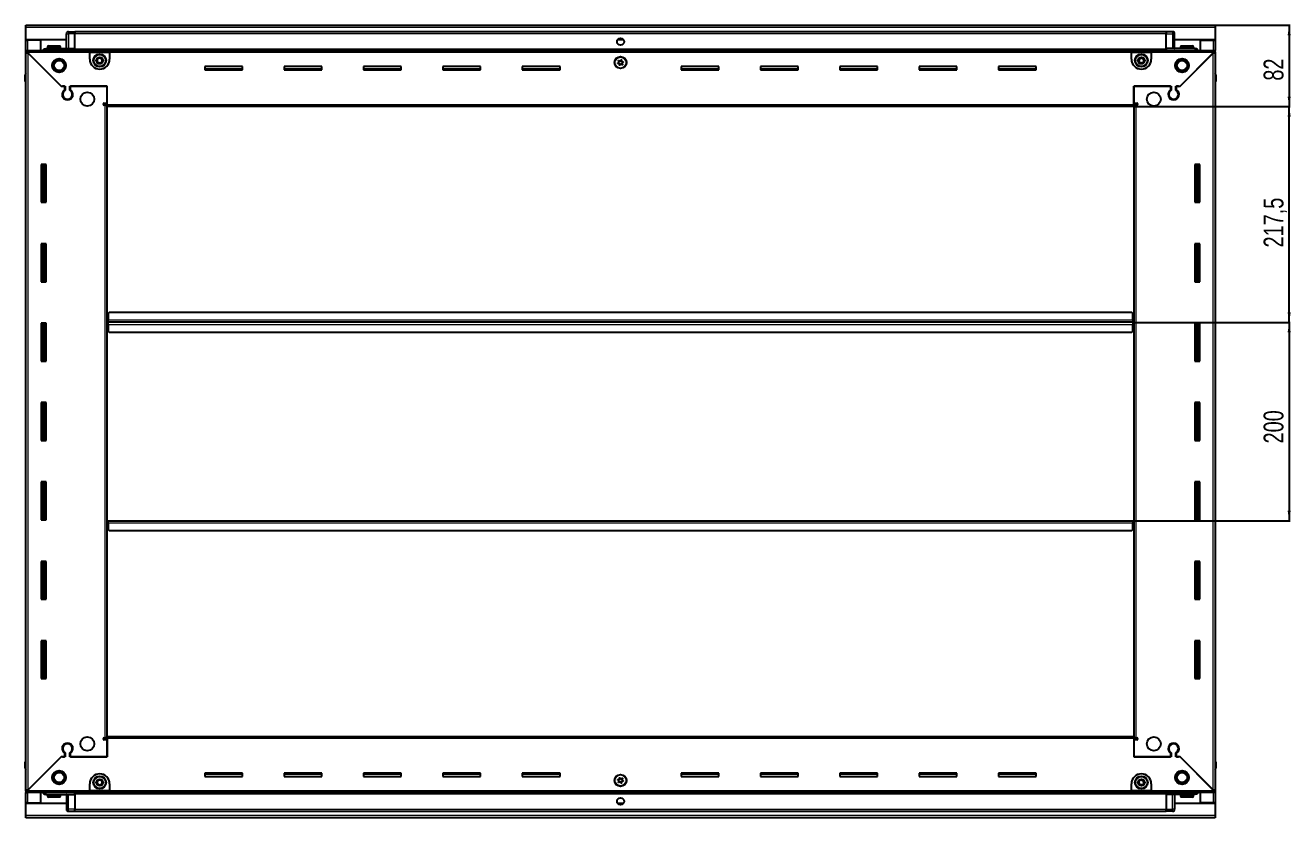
# Model space of a CAD drawing. Header units: millimetres. Extents: x 1319 to 5624, y -838 to 1781.
# Drawn here: x 4349 to 5624, y 777 to 1576 of the extents above; entities that cross this region are included whole.
import ezdxf

# ---------------------------------------------------------------- set-up
doc = ezdxf.new("R2010")
doc.units = ezdxf.units.MM
doc.layers.add('FORMAT', color=7, linetype='Continuous')
doc.styles.add('SLDTEXTSTYLE0', font='TXT', dxfattribs={"width": 0.75})
doc.dimstyles.new('SLDDIMSTYLE0', dxfattribs={"dimtxt": 20, "dimasz": 10, "dimexe": 0, "dimexo": 0.0625, "dimgap": 5, "dimtad": 2, "dimdec": 1, "dimrnd": 1e-09, "dimzin": 12, "dimdsep": 46, "dimtxsty": 'SLDTEXTSTYLE0', "dimsah": 1, "dimcen": 0.09, "dimadec": 0, "dimazin": 3, "dimtfac": 1, "dimtofl": 0, "dimtmove": 0, "dimatfit": 3, "dimfxl": 0, "dimfrac": 2, "dimtolj": 1, "dimtzin": 12, "dimarcsym": 0})

# ---------------------------------------------------------------- blocks, each defined once
blk = doc.blocks.new('_D_6')
at = {"layer": 'FORMAT'}
for p, q in [((5548.1, 1575.8), (5623.6, 1575.8)), ((5622.6, 1575.8), (5622.6, 1493.8)), ((5466.1, 1493.8), (5623.6, 1493.8))]:
    blk.add_line(p, q, dxfattribs=at)
for points in [[(5622.6, 1575.8), (5621, 1565.8), (5624.1, 1565.8)], [(5622.6, 1493.8), (5624.1, 1503.8), (5621, 1503.8)]]:
    blk.add_solid(points, dxfattribs=at)
at = {"layer": 'FORMAT', "insert": (5596.8, 1520), "char_height": 20, "attachment_point": 1, "rotation": 90, "style": 'SLDTEXTSTYLE0'}
blk.add_mtext('82', dxfattribs=at)
blk = doc.blocks.new('_D_7')
at = {"layer": 'FORMAT'}
for p, q in [((5466.1, 1493.8), (5623.6, 1493.8)), ((5622.6, 1276.3), (5622.6, 1493.8)), ((5465.1, 1276.3), (5623.6, 1276.3))]:
    blk.add_line(p, q, dxfattribs=at)
for points in [[(5622.6, 1493.8), (5621, 1483.8), (5624.1, 1483.8)], [(5622.6, 1276.3), (5624.1, 1286.3), (5621, 1286.3)]]:
    blk.add_solid(points, dxfattribs=at)
at = {"layer": 'FORMAT', "insert": (5596.8, 1351.8), "char_height": 20, "attachment_point": 1, "rotation": 90, "style": 'SLDTEXTSTYLE0'}
blk.add_mtext('217,5', dxfattribs=at)
blk = doc.blocks.new('_D_8')
at = {"layer": 'FORMAT'}
for p, q in [((5465.1, 1276.3), (5623.6, 1276.3)), ((5622.6, 1276.3), (5622.6, 1076.3)), ((5465.1, 1076.3), (5623.6, 1076.3))]:
    blk.add_line(p, q, dxfattribs=at)
for points in [[(5622.6, 1276.3), (5621, 1266.3), (5624.1, 1266.3)], [(5622.6, 1076.3), (5624.1, 1086.3), (5621, 1086.3)]]:
    blk.add_solid(points, dxfattribs=at)
at = {"layer": 'FORMAT', "insert": (5596.8, 1154.2), "char_height": 20, "attachment_point": 1, "rotation": 90, "style": 'SLDTEXTSTYLE0'}
blk.add_mtext('200', dxfattribs=at)

msp = doc.modelspace()

# ---------------------------------------------------------------- linework, layer by layer
at = {"color": 7, "linetype": 'Continuous', "lineweight": 25}
for p, q in [((4349.06, 1575.82), (5548.06, 1575.82)), ((4349.06, 1573.72), (4349.06, 1575.82)), ((4349.06, 1561.32), (4349.06, 1573.72)), ((4392.06, 1569.32), (4398.56, 1569.32)), ((4392.06, 1569.32), (4398.56, 1569.32)), ((4398.56, 1569.32), (4398.56, 1569.32)), ((4398.56, 1569.32), (4398.56, 1569.32)), ((4398.56, 1569.32), (4398.56, 1567.32)), ((5498.56, 1569.17), (4398.56, 1569.17)), ((5498.56, 1569.32), (5498.56, 1569.32)), ((5505.06, 1569.32), (5498.56, 1569.32)), ((5505.06, 1569.32), (5498.56, 1569.32)), ((5498.56, 1569.32), (5498.56, 1567.32)), ((5548.06, 1575.82), (5548.06, 1573.72)), ((5548.06, 1573.72), (5548.06, 1561.32)), ((4390.06, 1561.32), (4349.06, 1561.32)), ((4349.06, 1560.82), (4349.06, 1561.32)), ((4349.06, 1550.57), (4349.06, 1560.82)), ((4349.06, 1560.82), (4351.16, 1560.82)), ((4350.56, 1560.82), (4350.56, 1561.32)), ((4364.06, 1560.82), (4351.16, 1560.82)), ((4364.06, 1550.57), (4364.06, 1560.82)), ((4390.06, 1552.32), (4390.06, 1567.32)), ((4390.74, 1568.82), (4390.74, 1568.82)), ((4398.56, 1552.32), (4398.56, 1567.32)), ((4951.43, 1561.32), (4945.69, 1561.32)), ((5498.56, 1552.32), (5498.56, 1567.32)), ((5507.06, 1567.32), (5507.06, 1567.32)), ((5507.06, 1552.32), (5507.06, 1567.32)), ((5548.06, 1561.32), (5507.06, 1561.32)), ((5533.06, 1550.57), (5533.06, 1560.82)), ((5533.06, 1560.82), (5545.96, 1560.82)), ((5545.96, 1560.82), (5548.06, 1560.82)), ((5546.56, 1560.82), (5546.56, 1561.32)), ((5548.06, 1560.82), (5548.06, 1561.32)), ((5548.06, 1560.82), (5548.06, 1550.57)), ((4349.06, 1549.07), (4349.06, 1550.57)), ((4349.06, 1550.57), (4350.06, 1550.57)), ((4349.06, 1548.57), (4349.06, 1549.07)), ((4349.06, 1549.07), (4350.06, 1549.07)), ((4349.06, 804.07), (4349.06, 1548.57)), ((4350.56, 1548.57), (4349.06, 1548.57)), ((4350.06, 1550.57), (4413.56, 1550.57)), ((4350.06, 1549.07), (4350.06, 1550.57)), ((4350.66, 1548.47), (4384.56, 1514.57)), ((4385.26, 1513.87), (4351.16, 1547.97)), ((4369.56, 1552.32), (4398.56, 1552.32)), ((4371.06, 1554.22), (4371.06, 1552.32)), ((4371.86, 1555.02), (4383.26, 1555.02)), ((4384.06, 1552.32), (4384.06, 1554.22)), ((4398.48, 1550.57), (4398.56, 1552.29)), ((4398.56, 1552.32), (4398.56, 1551.82)), ((4398.56, 1551.17), (5498.56, 1551.17)), ((4413.56, 1548.47), (4413.56, 1550.57)), ((4413.56, 1550.57), (4433.56, 1550.57)), ((4413.56, 1549.07), (4433.56, 1549.07)), ((4413.56, 1541.57), (4413.56, 1548.47)), ((4433.56, 1550.57), (5463.56, 1550.57)), ((4433.56, 1550.57), (4433.56, 1548.47)), ((4433.56, 1548.47), (4433.56, 1541.57)), ((5463.56, 1548.47), (5463.56, 1550.57)), ((5463.56, 1550.57), (5483.56, 1550.57)), ((5463.56, 1549.07), (5483.56, 1549.07)), ((5463.56, 1541.57), (5463.56, 1548.47)), ((5483.56, 1550.57), (5547.06, 1550.57)), ((5483.56, 1550.57), (5483.56, 1548.47)), ((5483.56, 1548.47), (5483.56, 1541.57)), ((5498.56, 1552.32), (5498.56, 1551.82)), ((5527.56, 1552.32), (5498.56, 1552.32)), ((5498.56, 1552.29), (5498.63, 1550.57)), ((5545.96, 1547.97), (5511.86, 1513.87)), ((5512.56, 1514.57), (5546.46, 1548.47)), ((5513.06, 1554.22), (5513.06, 1552.32)), ((5513.86, 1555.02), (5525.26, 1555.02)), ((5526.06, 1552.32), (5526.06, 1554.22)), ((5546.56, 1548.57), (5548.06, 1548.57)), ((5547.06, 1549.07), (5547.06, 1550.57)), ((5547.06, 1550.57), (5548.06, 1550.57)), ((5547.06, 1549.07), (5548.06, 1549.07)), ((5548.06, 1549.07), (5548.06, 1550.57)), ((5548.06, 1549.07), (5548.06, 1548.57)), ((5548.06, 1548.57), (5548.06, 804.07)), ((4567.56, 1534.32), (4529.56, 1534.32)), ((4529.56, 1534.32), (4529.56, 1530.82)), ((4567.56, 1531.57), (4529.56, 1531.57)), ((4529.56, 1530.82), (4567.56, 1530.82)), ((4567.56, 1530.82), (4567.56, 1534.32)), ((4647.56, 1534.32), (4609.56, 1534.32)), ((4609.56, 1534.32), (4609.56, 1530.82)), ((4647.56, 1531.57), (4609.56, 1531.57)), ((4609.56, 1530.82), (4647.56, 1530.82)), ((4647.56, 1530.82), (4647.56, 1534.32)), ((4727.56, 1534.32), (4689.56, 1534.32)), ((4689.56, 1534.32), (4689.56, 1530.82)), ((4727.56, 1531.57), (4689.56, 1531.57)), ((4689.56, 1530.82), (4727.56, 1530.82)), ((4727.56, 1530.82), (4727.56, 1534.32)), ((4807.56, 1534.32), (4769.56, 1534.32)), ((4769.56, 1534.32), (4769.56, 1530.82)), ((4807.56, 1531.57), (4769.56, 1531.57)), ((4769.56, 1530.82), (4807.56, 1530.82)), ((4807.56, 1530.82), (4807.56, 1534.32)), ((4887.56, 1534.32), (4849.56, 1534.32)), ((4849.56, 1534.32), (4849.56, 1530.82)), ((4887.56, 1531.57), (4849.56, 1531.57)), ((4849.56, 1530.82), (4887.56, 1530.82)), ((4887.56, 1530.82), (4887.56, 1534.32)), ((5047.56, 1534.32), (5009.56, 1534.32)), ((5009.56, 1534.32), (5009.56, 1530.82)), ((5047.56, 1531.57), (5009.56, 1531.57)), ((5009.56, 1530.82), (5047.56, 1530.82)), ((5047.56, 1530.82), (5047.56, 1534.32)), ((5127.56, 1534.32), (5089.56, 1534.32)), ((5089.56, 1534.32), (5089.56, 1530.82)), ((5127.56, 1531.57), (5089.56, 1531.57)), ((5089.56, 1530.82), (5127.56, 1530.82)), ((5127.56, 1530.82), (5127.56, 1534.32)), ((5207.56, 1534.32), (5169.56, 1534.32)), ((5169.56, 1534.32), (5169.56, 1530.82)), ((5207.56, 1531.57), (5169.56, 1531.57)), ((5169.56, 1530.82), (5207.56, 1530.82)), ((5207.56, 1530.82), (5207.56, 1534.32)), ((5287.56, 1534.32), (5249.56, 1534.32)), ((5249.56, 1534.32), (5249.56, 1530.82)), ((5287.56, 1531.57), (5249.56, 1531.57)), ((5249.56, 1530.82), (5287.56, 1530.82)), ((5287.56, 1530.82), (5287.56, 1534.32)), ((5367.56, 1534.32), (5329.56, 1534.32)), ((5329.56, 1534.32), (5329.56, 1530.82)), ((5367.56, 1531.57), (5329.56, 1531.57)), ((5329.56, 1530.82), (5367.56, 1530.82)), ((5367.56, 1530.82), (5367.56, 1534.32)), ((4348.56, 1525.82), (4348.56, 1519.32)), ((4348.56, 1519.32), (4348.56, 1525.82)), ((4348.56, 1519.32), (4348.56, 1519.32)), ((4349.06, 1519.32), (4348.56, 1519.32)), ((4348.71, 1519.32), (4348.71, 833.32)), ((5548.06, 1527.15), (5548.06, 1527.15)), ((5548.06, 1519.32), (5548.56, 1519.32)), ((5548.41, 833.32), (5548.41, 1519.32)), ((5548.56, 1525.82), (5548.56, 1519.32)), ((5548.56, 1519.32), (5548.56, 1525.82)), ((5548.56, 1519.32), (5548.56, 1519.32)), ((5548.56, 1519.32), (5548.56, 1519.32)), ((4384.56, 1514.57), (4388.76, 1514.57)), ((4385.96, 1514.57), (4385.26, 1513.87)), ((4388.06, 1514.57), (4385.96, 1514.57)), ((4388.06, 1514.57), (4388.06, 1510.68)), ((4388.76, 1514.57), (4388.76, 1510.29)), ((4393.36, 1514.57), (4431.06, 1514.57)), ((4393.36, 1510.29), (4393.36, 1514.57)), ((4394.06, 1510.68), (4394.06, 1514.57)), ((4431.06, 1514.57), (4394.06, 1514.57)), ((4431.06, 1495.92), (4431.06, 1514.57)), ((4431.06, 1497.32), (4431.06, 1514.57)), ((5466.06, 1514.57), (5503.76, 1514.57)), ((5466.06, 1495.92), (5466.06, 1514.57)), ((5466.06, 1514.57), (5466.06, 1497.32)), ((5503.06, 1514.57), (5466.06, 1514.57)), ((5503.06, 1514.57), (5503.06, 1510.68)), ((5503.76, 1514.57), (5503.76, 1510.29)), ((5508.36, 1514.57), (5512.56, 1514.57)), ((5508.36, 1510.29), (5508.36, 1514.57)), ((5511.16, 1514.57), (5509.06, 1514.57)), ((5509.06, 1510.68), (5509.06, 1514.57)), ((5511.86, 1513.87), (5511.16, 1514.57)), ((4389.06, 1501.71), (4389.06, 1500.95)), ((4428.21, 1497.32), (4431.06, 1497.32)), ((4428.96, 1495.32), (4428.21, 1495.32)), ((4428.96, 1495.32), (4431.06, 1495.32)), ((4431.06, 1496.32), (4429.06, 1496.32)), ((4429.06, 1496.32), (4429.06, 1495.32)), ((4431.06, 1493.82), (4431.06, 1495.92)), ((5466.06, 1493.82), (4431.06, 1493.82)), ((4431.06, 858.82), (4431.06, 1493.82)), ((5466.06, 1497.32), (5468.91, 1497.32)), ((5468.06, 1496.32), (5466.06, 1496.32)), ((5466.06, 1495.92), (5466.06, 1493.82)), ((5466.06, 1495.32), (5468.16, 1495.32)), ((5466.06, 1493.82), (5466.06, 858.82)), ((5468.06, 1495.32), (5468.06, 1496.32)), ((5468.91, 1495.32), (5468.16, 1495.32)), ((5508.06, 1501.71), (5508.06, 1500.95)), ((4369.56, 1435.32), (4364.56, 1435.32)), ((4364.56, 1435.32), (4364.56, 1397.32)), ((4366.71, 1397.32), (4366.71, 1435.32)), ((4368.5, 1397.32), (4368.5, 1435.32)), ((4368.54, 1397.32), (4368.54, 1435.32)), ((4369.56, 1397.32), (4369.56, 1435.32)), ((5527.56, 1435.32), (5527.56, 1397.32)), ((5532.56, 1435.32), (5527.56, 1435.32)), ((5528.58, 1435.32), (5528.58, 1397.32)), ((5528.62, 1435.32), (5528.62, 1397.32)), ((5530.41, 1435.32), (5530.41, 1397.32)), ((5532.56, 1397.32), (5532.56, 1435.32)), ((4364.56, 1397.32), (4369.56, 1397.32)), ((5527.56, 1397.32), (5532.56, 1397.32)), ((4369.56, 1355.32), (4364.56, 1355.32)), ((4364.56, 1355.32), (4364.56, 1317.32)), ((4366.71, 1317.32), (4366.71, 1355.32)), ((4368.5, 1317.32), (4368.5, 1355.32)), ((4368.54, 1317.32), (4368.54, 1355.32)), ((4369.56, 1317.32), (4369.56, 1355.32)), ((5527.56, 1355.32), (5527.56, 1317.32)), ((5532.56, 1355.32), (5527.56, 1355.32)), ((5528.58, 1355.32), (5528.58, 1317.32)), ((5528.62, 1355.32), (5528.62, 1317.32)), ((5530.41, 1355.32), (5530.41, 1317.32)), ((5532.56, 1317.32), (5532.56, 1355.32)), ((4364.56, 1317.32), (4369.56, 1317.32)), ((5527.56, 1317.32), (5532.56, 1317.32)), ((4431.81, 1276.32), (4431.06, 1276.32)), ((4432.06, 1279.17), (4431.81, 1279.17)), ((4431.81, 1279.17), (4431.81, 1276.32)), ((4431.81, 1276.32), (4431.81, 1273.47)), ((4433.06, 1286.32), (4432.06, 1285.32)), ((4432.06, 1285.32), (4432.06, 1278.42)), ((4432.06, 1276.32), (4432.06, 1278.42)), ((4432.06, 1274.22), (4432.06, 1276.32)), ((5465.06, 1276.32), (4432.06, 1276.32)), ((5464.06, 1286.32), (4433.06, 1286.32)), ((5465.06, 1285.32), (5464.06, 1286.32)), ((5465.06, 1278.42), (5465.06, 1285.32)), ((5465.31, 1279.17), (5465.06, 1279.17)), ((5465.06, 1278.42), (5465.06, 1276.32)), ((5465.06, 1276.32), (5465.06, 1274.22)), ((5465.31, 1276.32), (5465.31, 1279.17)), ((5465.31, 1273.47), (5465.31, 1276.32)), ((5466.06, 1276.32), (5465.31, 1276.32)), ((4369.56, 1275.32), (4364.56, 1275.32)), ((4364.56, 1275.32), (4364.56, 1237.32)), ((4366.71, 1237.32), (4366.71, 1275.32)), ((4368.5, 1237.32), (4368.5, 1275.32)), ((4368.54, 1237.32), (4368.54, 1275.32)), ((4369.56, 1237.32), (4369.56, 1275.32)), ((4431.81, 1273.47), (4432.06, 1273.47)), ((4432.06, 1274.22), (4432.06, 1267.32)), ((4432.06, 1267.32), (4433.06, 1266.32)), ((4433.06, 1266.32), (5464.06, 1266.32)), ((5464.06, 1266.32), (5465.06, 1267.32)), ((5465.06, 1267.32), (5465.06, 1274.22)), ((5465.06, 1273.47), (5465.31, 1273.47)), ((5527.56, 1275.32), (5527.56, 1237.32)), ((5532.56, 1275.32), (5527.56, 1275.32)), ((5528.58, 1275.32), (5528.58, 1237.32)), ((5528.62, 1275.32), (5528.62, 1237.32)), ((5530.41, 1275.32), (5530.41, 1237.32)), ((5532.56, 1237.32), (5532.56, 1275.32)), ((4364.56, 1237.32), (4369.56, 1237.32)), ((5527.56, 1237.32), (5532.56, 1237.32)), ((4369.56, 1195.32), (4364.56, 1195.32)), ((4364.56, 1195.32), (4364.56, 1157.32)), ((4366.71, 1157.32), (4366.71, 1195.32)), ((4368.5, 1157.32), (4368.5, 1195.32)), ((4368.54, 1157.32), (4368.54, 1195.32)), ((4369.56, 1157.32), (4369.56, 1195.32)), ((5527.56, 1195.32), (5527.56, 1157.32)), ((5532.56, 1195.32), (5527.56, 1195.32)), ((5528.58, 1195.32), (5528.58, 1157.32)), ((5528.62, 1195.32), (5528.62, 1157.32)), ((5530.41, 1195.32), (5530.41, 1157.32)), ((5532.56, 1157.32), (5532.56, 1195.32)), ((4364.56, 1157.32), (4369.56, 1157.32)), ((5527.56, 1157.32), (5532.56, 1157.32)), ((4369.56, 1115.32), (4364.56, 1115.32)), ((4364.56, 1115.32), (4364.56, 1077.32)), ((4366.71, 1077.32), (4366.71, 1115.32)), ((4368.5, 1077.32), (4368.5, 1115.32)), ((4368.54, 1077.32), (4368.54, 1115.32)), ((4369.56, 1077.32), (4369.56, 1115.32)), ((5527.56, 1115.32), (5527.56, 1077.32)), ((5532.56, 1115.32), (5527.56, 1115.32)), ((5528.58, 1115.32), (5528.58, 1077.32)), ((5528.62, 1115.32), (5528.62, 1077.32)), ((5530.41, 1115.32), (5530.41, 1077.32)), ((5532.56, 1077.32), (5532.56, 1115.32)), ((4364.56, 1077.32), (4369.56, 1077.32)), ((4431.06, 1076.32), (4431.81, 1076.32)), ((4431.81, 1076.32), (4431.81, 1073.47)), ((4431.81, 1073.47), (4432.06, 1073.47)), ((4432.06, 1074.22), (4432.06, 1076.32)), ((4432.06, 1076.32), (5465.06, 1076.32)), ((4432.06, 1074.22), (4432.06, 1067.32)), ((5465.06, 1076.32), (5465.06, 1074.22)), ((5465.06, 1067.32), (5465.06, 1074.22)), ((5465.06, 1073.47), (5465.31, 1073.47)), ((5465.31, 1073.47), (5465.31, 1076.32)), ((5465.31, 1076.32), (5466.06, 1076.32)), ((5527.56, 1077.32), (5532.56, 1077.32)), ((4432.06, 1067.32), (4433.06, 1066.32)), ((4433.06, 1066.32), (5464.06, 1066.32)), ((5464.06, 1066.32), (5465.06, 1067.32)), ((4369.56, 1035.32), (4364.56, 1035.32)), ((4364.56, 1035.32), (4364.56, 997.32)), ((4366.71, 997.32), (4366.71, 1035.32)), ((4368.5, 997.32), (4368.5, 1035.32)), ((4368.54, 997.32), (4368.54, 1035.32)), ((4369.56, 997.32), (4369.56, 1035.32)), ((5527.56, 1035.32), (5527.56, 997.32)), ((5532.56, 1035.32), (5527.56, 1035.32)), ((5528.58, 1035.32), (5528.58, 997.32)), ((5528.62, 1035.32), (5528.62, 997.32)), ((5530.41, 1035.32), (5530.41, 997.32)), ((5532.56, 997.32), (5532.56, 1035.32)), ((4364.56, 997.32), (4369.56, 997.32)), ((5527.56, 997.32), (5532.56, 997.32)), ((4369.56, 955.32), (4364.56, 955.32)), ((4364.56, 955.32), (4364.56, 917.32)), ((4366.71, 917.32), (4366.71, 955.32)), ((4368.5, 917.32), (4368.5, 955.32)), ((4368.54, 917.32), (4368.54, 955.32)), ((4369.56, 917.32), (4369.56, 955.32)), ((5527.56, 955.32), (5527.56, 917.32)), ((5532.56, 955.32), (5527.56, 955.32)), ((5528.58, 955.32), (5528.58, 917.32)), ((5528.62, 955.32), (5528.62, 917.32)), ((5530.41, 955.32), (5530.41, 917.32)), ((5532.56, 917.32), (5532.56, 955.32)), ((4364.56, 917.32), (4369.56, 917.32)), ((5527.56, 917.32), (5532.56, 917.32)), ((4428.21, 857.32), (4428.96, 857.32)), ((4431.06, 855.32), (4428.21, 855.32)), ((4431.06, 857.32), (4428.96, 857.32)), ((4429.06, 857.32), (4429.06, 856.32)), ((4429.06, 856.32), (4431.06, 856.32)), ((4431.06, 856.72), (4431.06, 858.82)), ((4431.06, 858.82), (5466.06, 858.82)), ((4431.06, 856.72), (4431.06, 838.07)), ((4431.06, 838.07), (4431.06, 855.32)), ((5466.06, 858.82), (5466.06, 856.72)), ((5468.16, 857.32), (5466.06, 857.32)), ((5466.06, 856.72), (5466.06, 838.07)), ((5466.06, 856.32), (5468.06, 856.32)), ((5466.06, 855.32), (5466.06, 838.07)), ((5468.91, 855.32), (5466.06, 855.32)), ((5468.06, 856.32), (5468.06, 857.32)), ((5468.16, 857.32), (5468.91, 857.32)), ((4388.06, 841.96), (4388.06, 838.07)), ((4388.76, 842.36), (4388.76, 838.07)), ((4389.06, 851.7), (4389.06, 850.94)), ((4393.36, 838.07), (4393.36, 842.36)), ((4394.06, 838.07), (4394.06, 841.96)), ((5503.06, 841.96), (5503.06, 838.07)), ((5503.76, 842.36), (5503.76, 838.07)), ((5508.06, 851.7), (5508.06, 850.94)), ((5508.36, 838.07), (5508.36, 842.36)), ((5509.06, 838.07), (5509.06, 841.96)), ((4348.56, 826.82), (4348.56, 833.32)), ((4348.56, 833.32), (4348.56, 833.32)), ((4348.56, 833.32), (4348.56, 833.32)), ((4348.56, 833.32), (4348.56, 826.82)), ((4349.06, 833.32), (4348.56, 833.32)), ((4384.56, 838.07), (4350.66, 804.17)), ((4351.16, 804.67), (4385.26, 838.77)), ((4388.76, 838.07), (4384.56, 838.07)), ((4385.26, 838.77), (4385.96, 838.07)), ((4385.96, 838.07), (4388.06, 838.07)), ((4431.06, 838.07), (4393.36, 838.07)), ((4394.06, 838.07), (4431.06, 838.07)), ((5503.76, 838.07), (5466.06, 838.07)), ((5466.06, 838.07), (5503.06, 838.07)), ((5512.56, 838.07), (5508.36, 838.07)), ((5509.06, 838.07), (5511.16, 838.07)), ((5511.16, 838.07), (5511.86, 838.77)), ((5511.86, 838.77), (5545.96, 804.67)), ((5546.46, 804.17), (5512.56, 838.07)), ((5548.06, 833.32), (5548.56, 833.32)), ((5548.56, 833.32), (5548.56, 833.32)), ((5548.56, 826.82), (5548.56, 833.32)), ((5548.56, 833.32), (5548.56, 826.82)), ((4349.06, 825.5), (4349.06, 825.5)), ((4567.56, 821.82), (4529.56, 821.82)), ((4529.56, 821.82), (4529.56, 818.32)), ((4529.56, 821.07), (4567.56, 821.07)), ((4529.56, 818.32), (4567.56, 818.32)), ((4567.56, 818.32), (4567.56, 821.82)), ((4647.56, 821.82), (4609.56, 821.82)), ((4609.56, 821.82), (4609.56, 818.32)), ((4609.56, 821.07), (4647.56, 821.07)), ((4609.56, 818.32), (4647.56, 818.32)), ((4647.56, 818.32), (4647.56, 821.82)), ((4727.56, 821.82), (4689.56, 821.82)), ((4689.56, 821.82), (4689.56, 818.32)), ((4689.56, 821.07), (4727.56, 821.07)), ((4689.56, 818.32), (4727.56, 818.32)), ((4727.56, 818.32), (4727.56, 821.82)), ((4807.56, 821.82), (4769.56, 821.82)), ((4769.56, 821.82), (4769.56, 818.32)), ((4769.56, 821.07), (4807.56, 821.07)), ((4769.56, 818.32), (4807.56, 818.32)), ((4807.56, 818.32), (4807.56, 821.82)), ((4887.56, 821.82), (4849.56, 821.82)), ((4849.56, 821.82), (4849.56, 818.32)), ((4849.56, 821.07), (4887.56, 821.07)), ((4849.56, 818.32), (4887.56, 818.32)), ((4887.56, 818.32), (4887.56, 821.82)), ((5047.56, 821.82), (5009.56, 821.82)), ((5009.56, 821.82), (5009.56, 818.32)), ((5009.56, 821.07), (5047.56, 821.07)), ((5009.56, 818.32), (5047.56, 818.32)), ((5047.56, 818.32), (5047.56, 821.82)), ((5127.56, 821.82), (5089.56, 821.82)), ((5089.56, 821.82), (5089.56, 818.32)), ((5089.56, 821.07), (5127.56, 821.07)), ((5089.56, 818.32), (5127.56, 818.32)), ((5127.56, 818.32), (5127.56, 821.82)), ((5207.56, 821.82), (5169.56, 821.82)), ((5169.56, 821.82), (5169.56, 818.32)), ((5169.56, 821.07), (5207.56, 821.07)), ((5169.56, 818.32), (5207.56, 818.32)), ((5207.56, 818.32), (5207.56, 821.82)), ((5287.56, 821.82), (5249.56, 821.82)), ((5249.56, 821.82), (5249.56, 818.32)), ((5249.56, 821.07), (5287.56, 821.07)), ((5249.56, 818.32), (5287.56, 818.32)), ((5287.56, 818.32), (5287.56, 821.82)), ((5367.56, 821.82), (5329.56, 821.82)), ((5329.56, 821.82), (5329.56, 818.32)), ((5329.56, 821.07), (5367.56, 821.07)), ((5329.56, 818.32), (5367.56, 818.32)), ((5367.56, 818.32), (5367.56, 821.82)), ((4349.06, 803.57), (4349.06, 804.07)), ((4350.56, 804.07), (4349.06, 804.07)), ((4413.56, 804.17), (4413.56, 811.07)), ((4413.56, 802.07), (4413.56, 804.17)), ((4433.56, 811.07), (4433.56, 804.17)), ((4433.56, 804.17), (4433.56, 802.07)), ((5463.56, 804.17), (5463.56, 811.07)), ((5463.56, 802.07), (5463.56, 804.17)), ((5483.56, 811.07), (5483.56, 804.17)), ((5483.56, 804.17), (5483.56, 802.07)), ((5546.56, 804.07), (5548.06, 804.07)), ((5548.06, 804.07), (5548.06, 803.57)), ((4349.06, 803.57), (4349.06, 802.07)), ((4350.06, 803.57), (4349.06, 803.57)), ((4349.06, 791.82), (4349.06, 802.07)), ((4350.06, 802.07), (4349.06, 802.07)), ((4351.16, 791.82), (4349.06, 791.82)), ((4349.06, 791.32), (4349.06, 791.82)), ((4349.06, 778.92), (4349.06, 791.32)), ((4349.06, 791.32), (4390.06, 791.32)), ((4350.06, 803.57), (4350.06, 802.07)), ((4413.56, 802.07), (4350.06, 802.07)), ((4350.56, 791.32), (4350.56, 791.82)), ((4351.16, 791.82), (4364.06, 791.82)), ((4364.06, 791.82), (4364.06, 802.07)), ((4369.56, 800.32), (4398.56, 800.32)), ((4371.06, 800.32), (4371.06, 798.42)), ((4375.63, 797.62), (4371.86, 797.62)), ((4383.26, 797.62), (4375.63, 797.62)), ((4384.06, 798.42), (4384.06, 800.32)), ((4390.06, 800.32), (4390.06, 785.32)), ((4398.56, 800.36), (4398.48, 802.07)), ((5498.56, 801.47), (4398.56, 801.47)), ((4398.56, 800.32), (4398.56, 800.82)), ((4398.56, 800.32), (4398.56, 785.32)), ((4433.56, 803.57), (4413.56, 803.57)), ((4433.56, 802.07), (4413.56, 802.07)), ((5463.56, 802.07), (4433.56, 802.07)), ((4945.69, 791.32), (4951.43, 791.32)), ((5483.56, 803.57), (5463.56, 803.57)), ((5483.56, 802.07), (5463.56, 802.07)), ((5547.06, 802.07), (5483.56, 802.07)), ((5498.63, 802.07), (5498.56, 800.36)), ((5498.56, 800.32), (5498.56, 800.82)), ((5527.56, 800.32), (5498.56, 800.32)), ((5498.56, 800.32), (5498.56, 785.32)), ((5507.06, 800.32), (5507.06, 785.32)), ((5507.06, 791.32), (5548.06, 791.32)), ((5513.06, 800.32), (5513.06, 798.42)), ((5520.85, 797.62), (5513.86, 797.62)), ((5525.26, 797.62), (5520.85, 797.62)), ((5526.06, 798.42), (5526.06, 800.32)), ((5533.06, 791.82), (5533.06, 802.07)), ((5545.96, 791.82), (5533.06, 791.82)), ((5548.06, 791.82), (5545.96, 791.82)), ((5546.56, 791.32), (5546.56, 791.82)), ((5547.06, 803.57), (5547.06, 802.07)), ((5548.06, 803.57), (5547.06, 803.57)), ((5548.06, 802.07), (5547.06, 802.07)), ((5548.06, 803.57), (5548.06, 802.07)), ((5548.06, 802.07), (5548.06, 791.82)), ((5548.06, 791.32), (5548.06, 791.82)), ((5548.06, 791.32), (5548.06, 778.92)), ((4349.06, 776.82), (4349.06, 778.92)), ((4390.06, 785.32), (4390.06, 785.32)), ((4392.06, 783.32), (4398.56, 783.32)), ((4392.06, 783.32), (4398.56, 783.32)), ((4398.56, 783.32), (4398.56, 785.32)), ((4398.56, 783.47), (5498.56, 783.47)), ((4398.56, 783.32), (4398.56, 783.32)), ((5498.56, 783.32), (5498.56, 785.32)), ((5505.06, 783.32), (5498.56, 783.32)), ((5498.56, 783.32), (5498.56, 783.32)), ((5498.56, 783.32), (5498.56, 783.32)), ((5505.06, 783.32), (5498.56, 783.32)), ((5506.38, 783.82), (5506.38, 783.82)), ((5548.06, 778.92), (5548.06, 776.82)), ((5548.06, 776.82), (4349.06, 776.82))]:
    msp.add_line(p, q, dxfattribs=at)
at = {"color": 8, "linetype": 'Continuous', "lineweight": 18}
for p, q in [((5548.06, 1573.72), (4349.06, 1573.72)), ((4392.06, 1569.32), (4392.06, 1567.32)), ((5505.06, 1569.32), (5505.06, 1567.32)), ((4351.16, 1560.82), (4351.16, 1561.32)), ((4351.16, 1550.57), (4351.16, 1560.82)), ((4390.06, 1567.32), (4392.06, 1567.32)), ((4392.06, 1567.32), (4392.06, 1552.32)), ((4398.56, 1567.32), (4392.06, 1567.32)), ((5498.56, 1567.17), (4398.56, 1567.17)), ((5498.56, 1567.32), (5505.06, 1567.32)), ((5507.06, 1567.32), (5505.06, 1567.32)), ((5505.06, 1567.32), (5505.06, 1552.32)), ((5545.96, 1561.32), (5545.96, 1560.82)), ((5545.96, 1560.82), (5545.96, 1550.57)), ((4413.56, 1548.47), (4350.66, 1548.47)), ((4351.16, 1547.97), (4351.16, 804.67)), ((4371.06, 1554.22), (4384.06, 1554.22)), ((5498.56, 1551.82), (4398.56, 1551.82)), ((5498.56, 1550.59), (4398.56, 1550.59)), ((4413.56, 1548.47), (4433.56, 1548.47)), ((5463.56, 1548.47), (4433.56, 1548.47)), ((5463.56, 1548.47), (5483.56, 1548.47)), ((5546.46, 1548.47), (5483.56, 1548.47)), ((5513.06, 1554.22), (5526.06, 1554.22)), ((5545.96, 804.67), (5545.96, 1547.97)), ((4349.06, 1525.82), (4348.56, 1525.82)), ((5548.06, 1525.82), (5548.56, 1525.82)), ((4428.96, 857.32), (4428.96, 1495.32)), ((4431.06, 1495.92), (5466.06, 1495.92)), ((5468.16, 1495.32), (5468.16, 857.32)), ((4366.06, 1435.32), (4366.06, 1397.32)), ((4367.3, 1435.32), (4367.3, 1397.32)), ((5529.82, 1397.32), (5529.82, 1435.32)), ((5531.06, 1397.32), (5531.06, 1435.32)), ((4366.06, 1355.32), (4366.06, 1317.32)), ((4367.3, 1355.32), (4367.3, 1317.32)), ((5529.82, 1317.32), (5529.82, 1355.32)), ((5531.06, 1317.32), (5531.06, 1355.32)), ((5465.06, 1278.42), (4432.06, 1278.42)), ((4366.06, 1275.32), (4366.06, 1237.32)), ((4367.3, 1275.32), (4367.3, 1237.32)), ((4432.06, 1274.22), (5465.06, 1274.22)), ((5529.82, 1237.32), (5529.82, 1275.32)), ((5531.06, 1237.32), (5531.06, 1275.32)), ((4366.06, 1195.32), (4366.06, 1157.32)), ((4367.3, 1195.32), (4367.3, 1157.32)), ((5529.82, 1157.32), (5529.82, 1195.32)), ((5531.06, 1157.32), (5531.06, 1195.32)), ((4366.06, 1115.32), (4366.06, 1077.32)), ((4367.3, 1115.32), (4367.3, 1077.32)), ((5529.82, 1077.32), (5529.82, 1115.32)), ((5531.06, 1077.32), (5531.06, 1115.32)), ((4432.06, 1074.22), (5465.06, 1074.22)), ((4366.06, 1035.32), (4366.06, 997.32)), ((4367.3, 1035.32), (4367.3, 997.32)), ((5529.82, 997.32), (5529.82, 1035.32)), ((5531.06, 997.32), (5531.06, 1035.32)), ((4366.06, 955.32), (4366.06, 917.32)), ((4367.3, 955.32), (4367.3, 917.32)), ((5529.82, 917.32), (5529.82, 955.32)), ((5531.06, 917.32), (5531.06, 955.32)), ((5466.06, 856.72), (4431.06, 856.72)), ((4349.06, 826.82), (4348.56, 826.82)), ((5548.06, 826.82), (5548.56, 826.82)), ((4350.66, 804.17), (4413.56, 804.17)), ((4433.56, 804.17), (4413.56, 804.17)), ((4433.56, 804.17), (5463.56, 804.17)), ((5483.56, 804.17), (5463.56, 804.17)), ((5483.56, 804.17), (5546.46, 804.17)), ((4351.16, 791.82), (4351.16, 802.07)), ((4351.16, 791.32), (4351.16, 791.82)), ((4375.36, 798.42), (4371.06, 798.42)), ((4384.06, 798.42), (4375.36, 798.42)), ((4392.06, 785.32), (4392.06, 800.32)), ((4398.56, 802.06), (5498.56, 802.06)), ((4398.56, 800.82), (5498.56, 800.82)), ((5505.06, 785.32), (5505.06, 800.32)), ((5521.03, 798.42), (5513.06, 798.42)), ((5526.06, 798.42), (5521.03, 798.42)), ((5545.96, 802.07), (5545.96, 791.82)), ((5545.96, 791.82), (5545.96, 791.32)), ((5548.06, 778.92), (4349.06, 778.92)), ((4390.06, 785.32), (4392.06, 785.32)), ((4392.06, 783.32), (4392.06, 785.32)), ((4398.56, 785.32), (4392.06, 785.32)), ((4398.56, 785.47), (5498.56, 785.47)), ((5498.56, 785.32), (5505.06, 785.32)), ((5507.06, 785.32), (5505.06, 785.32)), ((5505.06, 783.32), (5505.06, 785.32))]:
    msp.add_line(p, q, dxfattribs=at)
at = {"color": 7, "linetype": 'Continuous', "lineweight": 25}
for centre, radius in [((4948.56, 1559.32), 3.5), ((4423.56, 1540.32), 6.5), ((4423.56, 1540.32), 3.46), ((4948.56, 1538.32), 6), ((4948.56, 1538.17), 5.79), ((5473.56, 1540.32), 6.5), ((5473.56, 1540.32), 3.46), ((4382.56, 1535.32), 7), ((4382.56, 1535.32), 6.02), ((4382.56, 1535.32), 5.1), ((4948.56, 1538.17), 1.85), ((5514.56, 1535.32), 7), ((5514.56, 1535.32), 6.03), ((5514.56, 1535.32), 5.1), ((4411.06, 1501.32), 7), ((5486.06, 1501.32), 7), ((4411.06, 851.32), 7), ((5486.06, 851.32), 7), ((4382.56, 817.32), 7), ((4382.56, 817.32), 6.03), ((4382.56, 817.32), 5.1), ((4423.56, 812.32), 6.5), ((4948.56, 814.32), 6), ((4948.56, 814.47), 5.79), ((5473.56, 812.32), 6.5), ((5514.56, 817.32), 7), ((5514.56, 817.32), 6.02), ((5514.56, 817.32), 5.1), ((4423.56, 812.32), 3.46), ((4948.56, 814.47), 1.85), ((5473.56, 812.32), 3.46), ((4948.56, 793.32), 3.5)]:
    msp.add_circle(centre, radius, dxfattribs=at)
at = {"color": 8, "linetype": 'Continuous', "lineweight": 18}
for centre in [(4423.56, 1540.32), (5473.56, 1540.32), (4423.56, 812.32), (5473.56, 812.32)]:
    msp.add_circle(centre, 5.7, dxfattribs=at)
at = {"color": 7, "linetype": 'Continuous', "lineweight": 25}
for centre, radius, start, end in [((4392.06, 1567.32), 2, 90, 180), ((4392.06, 1567.32), 2, 123.94202, 131.40962), ((4392.06, 1567.32), 2, 90, 108.58003), ((5505.06, 1567.32), 2, 0, 90), ((4371.86, 1554.22), 0.8, 90, 180), ((4383.26, 1554.22), 0.8, 0, 90), ((4389.86, 1552.52), 0.2, 270, 0), ((5507.26, 1552.52), 0.2, 180, 270), ((5513.86, 1554.22), 0.8, 90, 180), ((5525.26, 1554.22), 0.8, 0, 90), ((4423.56, 1541.57), 10, 180, 270), ((4423.56, 1540.32), 2.5, 134.01559, 194.01559), ((4423.56, 1540.32), 2.5, 194.01559, 254.01559), ((4423.56, 1540.32), 2.5, 74.01559, 134.01559), ((4423.56, 1540.32), 2.5, 254.01559, 314.01559), ((4423.56, 1541.57), 10, 270, 0), ((4423.56, 1540.32), 2.5, 14.01559, 74.01559), ((4423.56, 1540.32), 2.5, 314.01559, 14.01559), ((5473.56, 1541.57), 10, 180, 270), ((5473.56, 1540.32), 2.5, 160.11158, 220.11158), ((5473.56, 1540.32), 2.5, 100.11158, 160.11158), ((5473.56, 1540.32), 2.5, 220.11158, 280.11158), ((5473.56, 1540.32), 2.5, 40.11158, 100.11158), ((5473.56, 1541.57), 10, 270, 0), ((5473.56, 1540.32), 2.5, 280.11158, 340.11158), ((5473.56, 1540.32), 2.5, 340.11158, 40.11158), ((4350.56, 1525.82), 2, 138.57492, 180), ((4350.56, 1525.82), 2, 138.59038, 180), ((5546.56, 1525.82), 2, 33.78451, 41.40962), ((5546.56, 1525.82), 2, 0, 41.40962), ((5546.56, 1525.82), 2, 0, 19.56674), ((4391.06, 1506.07), 5.5, 123.05573, 56.94427), ((4391.06, 1506.07), 4.8, 118.63099, 61.36901), ((5506.06, 1506.07), 5.5, 123.05573, 56.94427), ((5506.06, 1506.07), 4.8, 118.63099, 61.36901), ((4428.21, 1496.32), 1, 90, 270), ((5468.91, 1496.32), 1, 270, 90), ((4428.21, 856.32), 1, 90, 270), ((5468.91, 856.32), 1, 270, 90), ((4391.06, 846.57), 5.5, 303.05573, 236.94427), ((4391.06, 846.57), 4.8, 298.63099, 241.36901), ((5506.06, 846.57), 5.5, 303.05573, 236.94427), ((5506.06, 846.57), 4.8, 298.63099, 241.36901), ((4350.56, 826.82), 2, 180, 221.40962), ((4350.56, 826.82), 2, 180, 221.39416), ((4423.56, 811.07), 10, 90, 180), ((4423.56, 811.07), 10, 0, 90), ((5473.56, 811.07), 10, 90, 180), ((5473.56, 811.07), 10, 0, 90), ((5546.56, 826.82), 2, 318.59038, 0), ((4423.56, 812.32), 2.5, 127.47401, 187.47401), ((4423.56, 812.32), 2.5, 187.47401, 247.47401), ((4423.56, 812.32), 2.5, 67.47401, 127.47401), ((4423.56, 812.32), 2.5, 247.47401, 307.47401), ((4423.56, 812.32), 2.5, 7.47401, 67.47401), ((4423.56, 812.32), 2.5, 307.47401, 7.47401), ((5473.56, 812.32), 2.5, 147.04236, 207.04236), ((5473.56, 812.32), 2.5, 207.04236, 267.04236), ((5473.56, 812.32), 2.5, 87.04236, 147.04236), ((5473.56, 812.32), 2.5, 267.04236, 327.04236), ((5473.56, 812.32), 2.5, 27.04236, 87.04236), ((5473.56, 812.32), 2.5, 327.04236, 27.04236), ((4371.86, 798.42), 0.8, 180, 270), ((4383.26, 798.42), 0.8, 270, 0), ((4389.86, 800.12), 0.2, 0, 90), ((5507.26, 800.12), 0.2, 90, 180), ((5513.86, 798.42), 0.8, 180, 270), ((5525.26, 798.42), 0.8, 270, 0), ((4392.06, 785.32), 2, 180, 270), ((5505.06, 785.32), 2, 270, 0), ((5505.06, 785.32), 2, 270, 288.58003), ((5505.06, 785.32), 2, 303.94202, 311.40962)]:
    msp.add_arc(centre, radius, start, end, dxfattribs=at)
for points, knots in [([(4349.06, 1548.57), (4349.09, 1548.53), (4349.14, 1548.44), (4349.53, 1548.3), (4350.09, 1548.17), (4350.67, 1548.06), (4351.03, 1548), (4351.16, 1547.97)], [0, 0, 0, 0, 0.23025534, 0.4485219, 0.6667858, 0.88504963, 1, 1, 1, 1]), ([(4350.66, 1548.47), (4350.61, 1548.73), (4350.52, 1549.22), (4350.39, 1549.86), (4350.26, 1550.33), (4350.15, 1550.55), (4350.08, 1550.57), (4350.06, 1550.57)], [0, 0, 0, 0, 0.23025534, 0.4485219, 0.6667858, 0.88504963, 1, 1, 1, 1]), ([(4366.34, 1550.57), (4366.46, 1550.77), (4366.85, 1551.42), (4368.01, 1552.13), (4369.04, 1552.26), (4369.56, 1552.32)], [0, 0, 0, 0, 0.1822499, 0.5911249, 1, 1, 1, 1]), ([(4398.56, 1552.32), (4398.56, 1552.29), (4398.56, 1552.21), (4398.56, 1551.59), (4398.56, 1551.01), (4398.56, 1550.62), (4398.56, 1550.59)], [0, 0, 0, 0, 0.32427882, 0.64855764, 0.97283646, 1, 1, 1, 1]), ([(5498.56, 1552.32), (5498.56, 1552.29), (5498.56, 1552.21), (5498.56, 1551.59), (5498.56, 1551.01), (5498.56, 1550.62), (5498.56, 1550.59)], [0, 0, 0, 0, 0.3242788, 0.6485576, 0.9728365, 1, 1, 1, 1]), ([(5530.77, 1550.57), (5530.65, 1550.77), (5530.27, 1551.42), (5529.11, 1552.13), (5528.08, 1552.26), (5527.56, 1552.32)], [0, 0, 0, 0, 0.1822499, 0.5911249, 1, 1, 1, 1]), ([(5545.96, 1547.97), (5546.21, 1548.02), (5546.71, 1548.11), (5547.35, 1548.24), (5547.81, 1548.37), (5548.03, 1548.48), (5548.05, 1548.55), (5548.06, 1548.57)], [0, 0, 0, 0, 0.2302553, 0.4485219, 0.6667858, 0.8850496, 1, 1, 1, 1]), ([(5547.06, 1550.57), (5547.01, 1550.55), (5546.92, 1550.49), (5546.79, 1550.1), (5546.66, 1549.54), (5546.55, 1548.96), (5546.48, 1548.6), (5546.46, 1548.47)], [0, 0, 0, 0, 0.2302553, 0.4485219, 0.6667858, 0.8850496, 1, 1, 1, 1]), ([(4420.78, 1541.12), (4421.16, 1541.48), (4421.85, 1542.15), (4422.54, 1542.81), (4422.86, 1543.12)], [0, 0, 0, 0, 0.5346859, 1, 1, 1, 1]), ([(4421.48, 1538.32), (4421.4, 1538.65), (4421.2, 1539.45), (4420.96, 1540.42), (4420.81, 1541), (4420.78, 1541.12)], [0, 0, 0, 0, 0.3629006, 0.8668753, 1, 1, 1, 1]), ([(4424.26, 1537.52), (4423.76, 1537.66), (4422.84, 1537.93), (4421.91, 1538.19), (4421.48, 1538.32)], [0, 0, 0, 0, 0.5346859, 1, 1, 1, 1]), ([(4422.86, 1543.12), (4423.36, 1542.98), (4424.28, 1542.72), (4425.21, 1542.45), (4425.64, 1542.33)], [0, 0, 0, 0, 0.5346859, 1, 1, 1, 1]), ([(4426.33, 1539.53), (4425.96, 1539.17), (4425.27, 1538.5), (4424.58, 1537.83), (4424.26, 1537.52)], [0, 0, 0, 0, 0.5346859, 1, 1, 1, 1]), ([(4425.64, 1542.33), (4425.67, 1542.21), (4425.81, 1541.63), (4426.05, 1540.66), (4426.25, 1539.86), (4426.33, 1539.53)], [0, 0, 0, 0, 0.1331247, 0.6370994, 1, 1, 1, 1]), ([(4946.67, 1540.24), (4946.67, 1540.23), (4946.65, 1540.21), (4946.64, 1540.15), (4946.65, 1540.01), (4946.75, 1539.64), (4946.89, 1539.11), (4946.72, 1538.5), (4946.36, 1538.13), (4946.06, 1537.88), (4945.88, 1537.72), (4945.83, 1537.64), (4945.82, 1537.6), (4945.82, 1537.57), (4945.84, 1537.54), (4945.89, 1537.49), (4946.14, 1537.39), (4946.61, 1537.29), (4947.25, 1536.98), (4947.5, 1536.31), (4947.56, 1535.84), (4947.63, 1535.58), (4947.67, 1535.53), (4947.7, 1535.51), (4947.73, 1535.5), (4947.76, 1535.51), (4947.8, 1535.52), (4947.87, 1535.57), (4948.04, 1535.72), (4948.31, 1535.99), (4948.72, 1536.31), (4949.34, 1536.42), (4949.85, 1536.23), (4950.21, 1536.1), (4950.36, 1536.07), (4950.42, 1536.09), (4950.45, 1536.1), (4950.47, 1536.13), (4950.48, 1536.19), (4950.47, 1536.34), (4950.37, 1536.71), (4950.23, 1537.23), (4950.4, 1537.84), (4950.76, 1538.21), (4951.06, 1538.46), (4951.24, 1538.63), (4951.29, 1538.71), (4951.3, 1538.75), (4951.29, 1538.78), (4951.28, 1538.81), (4951.22, 1538.85), (4950.98, 1538.95), (4950.51, 1539.06), (4949.87, 1539.37), (4949.62, 1540.03), (4949.56, 1540.51), (4949.49, 1540.76), (4949.45, 1540.82), (4949.42, 1540.84), (4949.39, 1540.85), (4949.35, 1540.84), (4949.31, 1540.82), (4949.24, 1540.78), (4949.08, 1540.63), (4948.81, 1540.36), (4948.4, 1540.04), (4947.78, 1539.93), (4947.27, 1540.11), (4946.9, 1540.25), (4946.76, 1540.27), (4946.7, 1540.26), (4946.68, 1540.25), (4946.67, 1540.24)], [0, 0, 0, 0, 0.00200873, 0.00442003, 0.00936469, 0.02552819, 0.06770529, 0.09578618, 0.12464563, 0.1503415, 0.16051935, 0.16339425, 0.16569651, 0.16724481, 0.16887414, 0.1707699, 0.17860577, 0.21199411, 0.24999446, 0.2879948, 0.32138314, 0.32921901, 0.33111477, 0.3327441, 0.3342924, 0.33621663, 0.33853534, 0.3413178, 0.34966197, 0.37535784, 0.40421729, 0.43229818, 0.47447528, 0.49063878, 0.4966691, 0.49844005, 0.5, 0.50200873, 0.50442003, 0.50936469, 0.52552819, 0.56770529, 0.59578618, 0.62464563, 0.6503415, 0.66051935, 0.66339425, 0.66569651, 0.66724481, 0.66887414, 0.6707699, 0.67860577, 0.71199411, 0.74999446, 0.7879948, 0.82138314, 0.82921901, 0.83111477, 0.8327441, 0.8342924, 0.83621663, 0.83853534, 0.8413178, 0.84966197, 0.87535784, 0.90421729, 0.93229818, 0.97447528, 0.99063878, 0.9966691, 0.99844005, 1, 1, 1, 1]), ([(5470.72, 1539.82), (5470.76, 1539.93), (5470.96, 1540.5), (5471.3, 1541.43), (5471.58, 1542.21), (5471.7, 1542.53)], [0, 0, 0, 0, 0.1331247, 0.6370994, 1, 1, 1, 1]), ([(5472.58, 1537.61), (5472.24, 1538), (5471.62, 1538.74), (5471.01, 1539.48), (5470.72, 1539.82)], [0, 0, 0, 0, 0.5346859, 1, 1, 1, 1]), ([(5471.7, 1542.53), (5472.21, 1542.62), (5473.16, 1542.79), (5474.1, 1542.96), (5474.54, 1543.04)], [0, 0, 0, 0, 0.5346859, 1, 1, 1, 1]), ([(5475.42, 1538.12), (5474.91, 1538.03), (5473.96, 1537.86), (5473.02, 1537.69), (5472.58, 1537.61)], [0, 0, 0, 0, 0.5346859, 1, 1, 1, 1]), ([(5474.54, 1543.04), (5474.87, 1542.64), (5475.5, 1541.91), (5476.11, 1541.17), (5476.4, 1540.83)], [0, 0, 0, 0, 0.53468586, 1, 1, 1, 1]), ([(5476.4, 1540.83), (5476.28, 1540.51), (5476, 1539.73), (5475.67, 1538.8), (5475.46, 1538.23), (5475.42, 1538.12)], [0, 0, 0, 0, 0.3629006, 0.8668753, 1, 1, 1, 1]), ([(4946.67, 812.4), (4946.68, 812.4), (4946.71, 812.38), (4946.77, 812.38), (4946.91, 812.4), (4947.27, 812.54), (4947.78, 812.72), (4948.4, 812.61), (4948.81, 812.29), (4949.08, 812.01), (4949.26, 811.85), (4949.35, 811.81), (4949.39, 811.8), (4949.42, 811.81), (4949.45, 811.83), (4949.49, 811.88), (4949.56, 812.14), (4949.62, 812.61), (4949.87, 813.28), (4950.51, 813.59), (4950.98, 813.69), (4951.22, 813.79), (4951.28, 813.84), (4951.29, 813.87), (4951.3, 813.9), (4951.29, 813.93), (4951.27, 813.97), (4951.22, 814.04), (4951.05, 814.19), (4950.76, 814.43), (4950.4, 814.8), (4950.23, 815.41), (4950.37, 815.94), (4950.47, 816.32), (4950.48, 816.47), (4950.46, 816.52), (4950.44, 816.55), (4950.41, 816.56), (4950.35, 816.57), (4950.21, 816.54), (4949.85, 816.41), (4949.34, 816.23), (4948.72, 816.34), (4948.31, 816.66), (4948.03, 816.94), (4947.86, 817.09), (4947.77, 817.14), (4947.73, 817.15), (4947.7, 817.14), (4947.67, 817.12), (4947.63, 817.06), (4947.56, 816.81), (4947.5, 816.33), (4947.25, 815.67), (4946.61, 815.36), (4946.14, 815.25), (4945.89, 815.15), (4945.84, 815.11), (4945.82, 815.08), (4945.82, 815.05), (4945.83, 815.01), (4945.85, 814.98), (4945.9, 814.91), (4946.07, 814.76), (4946.36, 814.52), (4946.72, 814.14), (4946.89, 813.53), (4946.75, 813.01), (4946.65, 812.63), (4946.64, 812.48), (4946.65, 812.43), (4946.67, 812.41), (4946.67, 812.4)], [0, 0, 0, 0, 0.0020087, 0.00442, 0.0093647, 0.0255282, 0.0677053, 0.0957862, 0.1246456, 0.1503415, 0.1605194, 0.1633943, 0.1656965, 0.1672448, 0.1688741, 0.1707699, 0.1786058, 0.2119941, 0.2499945, 0.2879948, 0.3213831, 0.329219, 0.3311148, 0.3327441, 0.3342924, 0.3362166, 0.3385353, 0.3413178, 0.349662, 0.3753578, 0.4042173, 0.4322982, 0.4744753, 0.4906388, 0.4966691, 0.49844, 0.5, 0.5020087, 0.50442, 0.5093647, 0.5255282, 0.5677053, 0.5957862, 0.6246456, 0.6503415, 0.6605194, 0.6633943, 0.6656965, 0.6672448, 0.6688741, 0.6707699, 0.6786058, 0.7119941, 0.7499945, 0.7879948, 0.8213831, 0.829219, 0.8311148, 0.8327441, 0.8342924, 0.8362166, 0.8385353, 0.8413178, 0.849662, 0.8753578, 0.9042173, 0.9322982, 0.9744753, 0.9906388, 0.9966691, 0.99844, 1, 1, 1, 1]), ([(4351.16, 804.67), (4350.91, 804.63), (4350.41, 804.54), (4349.77, 804.4), (4349.31, 804.27), (4349.09, 804.16), (4349.07, 804.1), (4349.06, 804.07)], [0, 0, 0, 0, 0.2302553, 0.4485219, 0.6667858, 0.8850496, 1, 1, 1, 1]), ([(4350.06, 802.07), (4350.11, 802.1), (4350.2, 802.15), (4350.33, 802.55), (4350.46, 803.1), (4350.57, 803.68), (4350.64, 804.05), (4350.66, 804.17)], [0, 0, 0, 0, 0.2302553, 0.4485219, 0.6667858, 0.8850496, 1, 1, 1, 1]), ([(4420.89, 813.43), (4420.99, 813.51), (4421.47, 813.87), (4422.26, 814.48), (4422.91, 814.98), (4423.18, 815.19)], [0, 0, 0, 0, 0.1331247, 0.6370994, 1, 1, 1, 1]), ([(4421.27, 810.57), (4421.2, 811.08), (4421.08, 812.03), (4420.95, 812.99), (4420.89, 813.43)], [0, 0, 0, 0, 0.5346859, 1, 1, 1, 1]), ([(4423.93, 809.46), (4423.46, 809.66), (4422.57, 810.03), (4421.68, 810.4), (4421.27, 810.57)], [0, 0, 0, 0, 0.5346859, 1, 1, 1, 1]), ([(4423.18, 815.19), (4423.66, 814.99), (4424.55, 814.62), (4425.44, 814.25), (4425.85, 814.08)], [0, 0, 0, 0, 0.5346859, 1, 1, 1, 1]), ([(4426.23, 811.22), (4425.95, 811.01), (4425.3, 810.51), (4424.51, 809.9), (4424.03, 809.54), (4423.93, 809.46)], [0, 0, 0, 0, 0.3629006, 0.8668753, 1, 1, 1, 1]), ([(4425.85, 814.08), (4425.92, 813.57), (4426.04, 812.61), (4426.17, 811.66), (4426.23, 811.22)], [0, 0, 0, 0, 0.5346859, 1, 1, 1, 1]), ([(5470.68, 812.47), (5470.96, 812.91), (5471.48, 813.71), (5472, 814.52), (5472.25, 814.89)], [0, 0, 0, 0, 0.5346859, 1, 1, 1, 1]), ([(5471.99, 809.9), (5471.75, 810.36), (5471.32, 811.22), (5470.88, 812.07), (5470.68, 812.47)], [0, 0, 0, 0, 0.53468586, 1, 1, 1, 1]), ([(5474.87, 809.75), (5474.53, 809.77), (5473.71, 809.81), (5472.71, 809.86), (5472.11, 809.89), (5471.99, 809.9)], [0, 0, 0, 0, 0.3629006, 0.8668753, 1, 1, 1, 1]), ([(5472.25, 814.89), (5472.37, 814.89), (5472.97, 814.86), (5473.96, 814.81), (5474.79, 814.76), (5475.13, 814.75)], [0, 0, 0, 0, 0.1331247, 0.6370994, 1, 1, 1, 1]), ([(5476.44, 812.17), (5476.16, 811.74), (5475.64, 810.93), (5475.11, 810.13), (5474.87, 809.75)], [0, 0, 0, 0, 0.5346859, 1, 1, 1, 1]), ([(5475.13, 814.75), (5475.36, 814.29), (5475.8, 813.43), (5476.24, 812.57), (5476.44, 812.17)], [0, 0, 0, 0, 0.5346859, 1, 1, 1, 1]), ([(5548.06, 804.07), (5548.03, 804.12), (5547.98, 804.21), (5547.59, 804.34), (5547.03, 804.47), (5546.45, 804.58), (5546.09, 804.65), (5545.96, 804.67)], [0, 0, 0, 0, 0.2302553, 0.4485219, 0.6667858, 0.8850496, 1, 1, 1, 1]), ([(5546.46, 804.17), (5546.51, 803.92), (5546.6, 803.43), (5546.73, 802.79), (5546.86, 802.32), (5546.97, 802.1), (5547.04, 802.08), (5547.06, 802.07)], [0, 0, 0, 0, 0.2302553, 0.4485219, 0.6667858, 0.8850496, 1, 1, 1, 1]), ([(4366.34, 802.07), (4366.46, 801.87), (4366.85, 801.22), (4368.01, 800.51), (4369.04, 800.39), (4369.56, 800.32)], [0, 0, 0, 0, 0.1822499, 0.5911249, 1, 1, 1, 1]), ([(4398.56, 800.32), (4398.56, 800.36), (4398.56, 800.44), (4398.56, 801.05), (4398.56, 801.63), (4398.56, 802.03), (4398.56, 802.06)], [0, 0, 0, 0, 0.3242788, 0.6485576, 0.9728365, 1, 1, 1, 1]), ([(5498.56, 800.32), (5498.56, 800.36), (5498.56, 800.44), (5498.56, 801.05), (5498.56, 801.63), (5498.56, 802.03), (5498.56, 802.06)], [0, 0, 0, 0, 0.3242788, 0.6485576, 0.9728365, 1, 1, 1, 1]), ([(5530.77, 802.07), (5530.65, 801.87), (5530.27, 801.22), (5529.11, 800.51), (5528.08, 800.39), (5527.56, 800.32)], [0, 0, 0, 0, 0.1822499, 0.5911249, 1, 1, 1, 1])]:
    msp.add_open_spline(points, degree=3, knots=knots, dxfattribs=at)
for points in [[(4350.66, 1548.47), (4350.61, 1548.55), (4350.51, 1548.71), (4350.36, 1548.91), (4350.21, 1549.05), (4350.11, 1549.06), (4350.06, 1549.07)], [(4350.56, 1548.57), (4350.57, 1548.52), (4350.59, 1548.42), (4350.73, 1548.27), (4350.92, 1548.12), (4351.08, 1548.02), (4351.16, 1547.97)], [(5545.96, 1547.97), (5546.04, 1548.02), (5546.2, 1548.12), (5546.39, 1548.27), (5546.53, 1548.42), (5546.55, 1548.52), (5546.56, 1548.57)], [(5547.06, 1549.07), (5547.01, 1549.06), (5546.91, 1549.05), (5546.76, 1548.91), (5546.61, 1548.71), (5546.51, 1548.55), (5546.46, 1548.47)], [(4350.06, 803.57), (4350.11, 803.58), (4350.21, 803.6), (4350.36, 803.74), (4350.51, 803.94), (4350.61, 804.09), (4350.66, 804.17)], [(4351.16, 804.67), (4351.08, 804.62), (4350.92, 804.52), (4350.73, 804.37), (4350.59, 804.22), (4350.57, 804.12), (4350.56, 804.07)], [(5546.56, 804.07), (5546.55, 804.12), (5546.53, 804.22), (5546.39, 804.37), (5546.2, 804.52), (5546.04, 804.62), (5545.96, 804.67)], [(5546.46, 804.17), (5546.51, 804.09), (5546.61, 803.94), (5546.76, 803.74), (5546.91, 803.6), (5547.01, 803.58), (5547.06, 803.57)]]:
    msp.add_open_spline(points, degree=3, dxfattribs=at)
at = {"color": 8, "linetype": 'Continuous', "lineweight": 18}
for points, knots in [([(4369.56, 1552.32), (4369.56, 1552.28), (4369.56, 1552.2), (4369.56, 1551.77), (4369.56, 1551.31), (4369.56, 1550.9), (4369.56, 1550.63), (4369.56, 1550.57)], [0, 0, 0, 0, 0.3597529, 0.5534142, 0.7511852, 0.9489563, 1, 1, 1, 1]), ([(5527.56, 1552.32), (5527.56, 1552.28), (5527.56, 1552.2), (5527.56, 1551.77), (5527.56, 1551.31), (5527.56, 1550.9), (5527.56, 1550.63), (5527.56, 1550.57)], [0, 0, 0, 0, 0.35975288, 0.55341416, 0.75118521, 0.94895626, 1, 1, 1, 1]), ([(4369.56, 800.32), (4369.56, 800.37), (4369.56, 800.44), (4369.56, 800.88), (4369.56, 801.33), (4369.56, 801.75), (4369.56, 802.02), (4369.56, 802.07)], [0, 0, 0, 0, 0.3597529, 0.5534142, 0.7511852, 0.9489563, 1, 1, 1, 1]), ([(5527.56, 800.32), (5527.56, 800.37), (5527.56, 800.44), (5527.56, 800.88), (5527.56, 801.33), (5527.56, 801.75), (5527.56, 802.02), (5527.56, 802.07)], [0, 0, 0, 0, 0.3597529, 0.5534142, 0.7511852, 0.9489563, 1, 1, 1, 1])]:
    msp.add_open_spline(points, degree=3, knots=knots, dxfattribs=at)

# ---------------------------------------------------------------- dimensions: what is measured, and where the dimension line sits
at = {"layer": 'FORMAT'}
for base, p1, p2, picture, middle in [((5622.56, 1493.82), (5548.06, 1575.82), (5466.06, 1493.82), '_D_6', (5622.56, 1534.82)), ((5622.56, 1493.82), (5465.06, 1276.32), (5466.06, 1493.82), '_D_7', (5622.56, 1385.07)), ((5622.56, 1076.32), (5465.06, 1276.32), (5465.06, 1076.32), '_D_8', (5622.56, 1176.32))]:
    dim = msp.add_linear_dim(base=base, p1=p1, p2=p2, angle=90, dimstyle='SLDDIMSTYLE0', dxfattribs=at)
    dim.commit()
    dim.dimension.update_dxf_attribs({"geometry": picture, "text_midpoint": middle, "dimtype": 160})

doc.saveas('drawing.dxf')
